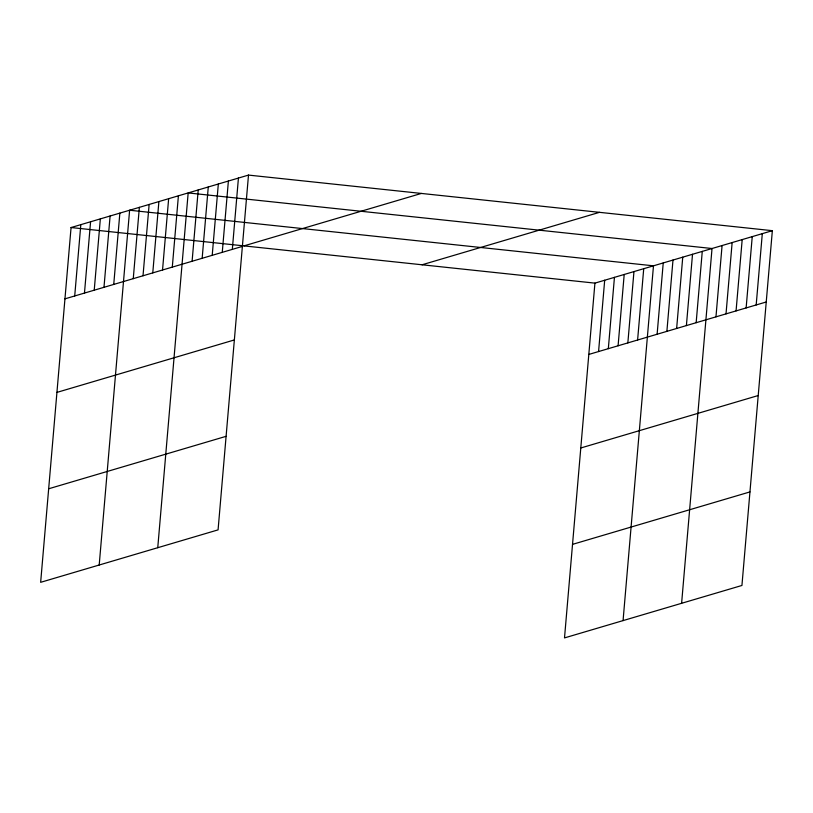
<?xml version="1.0" encoding="UTF-8"?>
<svg xmlns="http://www.w3.org/2000/svg" width="813" height="813" viewBox="0 0 813 813"><rect width="100%" height="100%" fill="white"/><g stroke="black" fill="none" stroke-linecap="round" stroke-linejoin="round"><path stroke-width="1.22" d="M248.493 175.09L71.066 227.538L40.65 582.321L218.077 529.873L248.493 175.09L772.35 230.679L741.934 585.462L564.507 637.91L594.923 283.127L772.35 230.679M74.715 295.962L80.822 224.652M84.471 293.087L90.578 221.766M94.227 290.2L100.345 218.88M103.983 287.314L110.101 216.004M113.739 284.428L119.857 213.118M99.196 565.015L129.613 210.232L653.479 265.821L623.063 620.604M133.261 278.656L139.369 207.345M143.017 275.77L149.135 204.459M152.773 272.894L158.891 201.573M162.539 270.007L168.647 198.687M172.295 267.121L178.403 195.811M157.752 547.708L188.169 192.925L712.025 248.514L681.609 603.297M192.102 261.268L198.22 189.947M202.163 258.29L208.27 186.98M212.213 255.323L218.331 184.002M222.264 252.345L228.382 181.035M232.325 249.378L238.433 178.057M598.571 351.551L604.689 280.241M608.327 348.665L614.445 277.355M618.083 345.789L624.201 274.469M627.849 342.903L633.957 271.583M637.605 340.017L643.723 268.707M657.117 334.245L663.235 262.934M666.884 331.358L672.991 260.048M676.64 328.472L682.747 257.162M686.396 325.596L692.513 254.276M696.152 322.71L702.269 251.39M715.968 316.846L722.076 245.536M726.019 313.879L732.137 242.569M736.07 310.901L742.188 239.591M746.131 307.934L752.238 236.624M756.181 304.956L762.299 233.646M64.949 298.849L242.376 246.4M243.941 245.882L421.368 193.433M422.049 264.784L599.476 212.335M56.93 392.394L234.357 339.946M48.668 488.776L226.095 436.327M588.815 354.438L766.232 301.989M580.797 447.983L758.214 395.535M572.535 544.364L749.952 491.916M71.066 227.538L594.923 283.127"/></g></svg>
